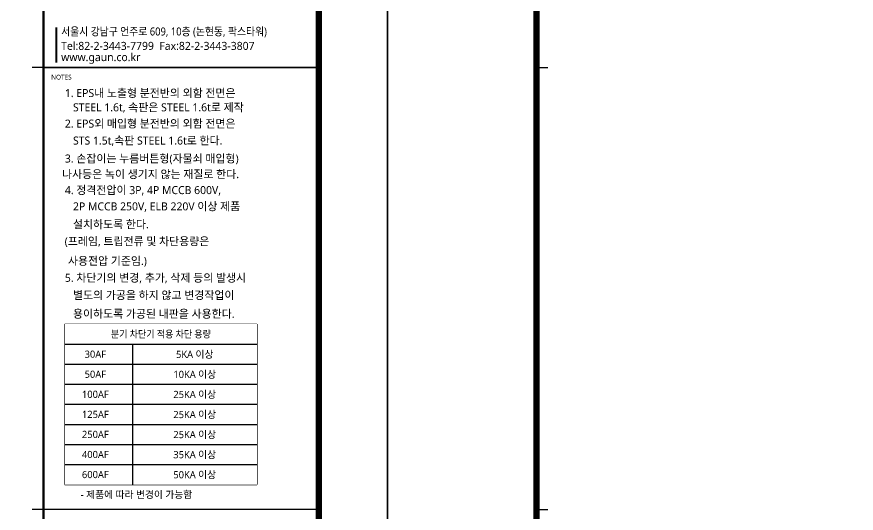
# Model space of a CAD drawing. Header units: millimetres. Extents: x 0 to 1009200, y -237600 to 28708.
# Drawn here: x 649631 to 702074, y -59624 to -28634 of the extents above; entities that cross this region are included whole.
import ezdxf
from ezdxf.enums import TextEntityAlignment as Align

# ---------------------------------------------------------------- set-up
doc = ezdxf.new("R2010")
doc.units = ezdxf.units.MM
doc.header["$LTSCALE"] = 1000
for name, color, linetype in [('A-TITLE', 3, 'Continuous'), ('arch', 8, 'Continuous'), ('S', 4, 'Continuous'), ('SYM', 3, 'Continuous'), ('XR-SHEET-SHT', 5, 'Continuous')]:
    doc.layers.add(name, color=color, linetype=linetype)
doc.layers.add('XR-SHEET-TEMP', color=171, linetype='Continuous', plot=False)
doc.styles.add('GHS', font='malgun.ttf')
doc.styles.add('XR-SHEET$0$XREF-Form$0$맑은고딕', font='malgun.ttf')

# ---------------------------------------------------------------- blocks, each defined once
blk = doc.blocks.new('XR-FORM-EE', base_point=(461, 408))
at = {"layer": 'XR-SHEET-SHT', "color": 5}
blk.add_line((163900, 59400), (146700, 59400), dxfattribs=at)
blk.add_lwpolyline([(0, 118800), (168200, 118800), (168200, 0), (0, 0)], close=True, dxfattribs=at)
at = {"layer": 'XR-SHEET-SHT', "color": 5, "const_width": 400}
blk.add_lwpolyline([(9300, 114600), (163900, 114600), (163900, 4200), (9300, 4200)], close=True, dxfattribs=at)
at = {"layer": 'XR-SHEET-SHT', "color": 5}
for points, const_width in [([(146700, 114600), (146700, 4200)], 160), ([(146700, 87000), (163900, 87000)], 114)]:
    blk.add_lwpolyline(points, dxfattribs=dict(at, const_width=const_width))
at = {"layer": 'XR-SHEET-SHT', "color": 7, "const_width": 140}
blk.add_lwpolyline([(147500, 89500), (147500, 87300)], dxfattribs=at)
at = {"layer": 'XR-SHEET-TEMP'}
for p, q in [((9300, 87000), (10000, 87000)), ((146700, 87000), (146000, 87000)), ((9300, 59400), (10000, 59400)), ((146700, 59400), (146000, 59400))]:
    blk.add_line(p, q, dxfattribs=at)
at = {"layer": 'XR-SHEET-SHT', "color": 7, "style": 'XR-SHEET$0$XREF-Form$0$맑은고딕', "width": 0.9}
blk.add_text('서울시 강남구 언주로 609, 10층 (논현동, 팍스타워)', height=500, dxfattribs=at).set_placement((147800, 89250), align=Align.MIDDLE_LEFT)
at = {"layer": 'XR-SHEET-SHT', "color": 7, "style": 'XR-SHEET$0$XREF-Form$0$맑은고딕'}
for s, height, p in [('Tel:82-2-3443-7799  Fax:82-2-3443-3807', 500, (147800, 88350)), ('www.gaun.co.kr', 500, (147800, 87650)), ('NOTES', 300, (147180, 86400))]:
    blk.add_text(s, height=height, dxfattribs=at).set_placement(p, align=Align.MIDDLE_LEFT)
blk = doc.blocks.new('zw$89EB')
at = {"layer": 'SYM', "color": 6}
for p, q in [((-72.45, 0), (0, 0)), ((-72.45, 0), (0, 0)), ((-72.45, 0), (-72.45, -60.48)), ((0, 0), (0, -60.48)), ((-72.45, -60.48), (0, -60.48))]:
    blk.add_line(p, q, dxfattribs=at)
at = {"layer": 'SYM', "style": 'GHS'}
blk.add_text('   - 제품에 따라 변경이 가능함', height=2.7, dxfattribs=at).set_placement((-46.8, -64.17), align=Align.MIDDLE)
blk.add_wipeout([(-72.45, 0), (0, 0), (0, -60.48), (-72.45, -60.48)]).dxf.layer = 'SYM'
at = {"layer": 'SYM', "color": 6}
for p, q in [((-72.45, -7.56), (0, -7.56)), ((-46.93, -7.56), (-46.93, -60.48)), ((-72.45, -15.12), (0, -15.12)), ((-72.45, -22.68), (0, -22.68)), ((-72.45, -30.24), (0, -30.24)), ((-72.45, -37.8), (0, -37.8)), ((-72.45, -45.36), (0, -45.36)), ((-72.45, -52.92), (0, -52.92))]:
    blk.add_line(p, q, dxfattribs=at)
at = {"layer": 'S', "style": 'GHS', "width": 0.9}
blk.add_text('분기 차단기 적용 차단 용량', height=2.7, dxfattribs=at).set_placement((-36.22, -3.78), align=Align.MIDDLE_CENTER)
at = {"layer": 'SYM', "style": 'GHS'}
for s, p in [('30AF', (-60.95, -11.34)), ('5KA 이상', (-23.47, -11.34)), ('50AF', (-60.95, -18.9)), ('10KA 이상', (-23.47, -18.9)), ('100AF', (-60.95, -26.46)), ('25KA 이상', (-23.47, -26.46)), ('125AF', (-60.95, -34.02)), ('25KA 이상', (-23.47, -34.02)), ('250AF', (-60.95, -41.58)), ('25KA 이상', (-23.47, -41.58)), ('35KA 이상', (-23.47, -49.14)), ('400AF', (-60.95, -49.14)), ('600AF', (-60.95, -56.7)), ('50KA 이상', (-23.47, -56.7))]:
    blk.add_text(s, height=2.7, dxfattribs=at).set_placement(p, align=Align.MIDDLE)

msp = doc.modelspace()

# ---------------------------------------------------------------- block references
at = {"layer": 'arch'}
for p in [(505061, -118392), (673261, -118392)]:
    msp.add_blockref('XR-FORM-EE', p, dxfattribs=at)

# ---------------------------------------------------------------- texts
at = {"layer": 'A-TITLE', "style": 'GHS'}
for s, p in [('1. EPS내 노출형 분전반의 외함 전면은', (652634, -33393)), ('   STEEL 1.6t, 속판은 STEEL 1.6t로 제작', (652634, -34285)), ('2. EPS외 매입형 분전반의 외함 전면은', (652634, -35302)), ('   STS 1.5t,속판 STEEL 1.6t로 한다.', (652634, -36360)), ('3. 손잡이는 누름버튼형(자물쇠 매입형)', (652634, -37482)), ('   나사등은 녹이 생기지 않는 재질로 한다.', (651949, -38457)), ('4. 정격전압이 3P, 4P MCCB 600V,', (652634, -39453)), ('   2P MCCB 250V, ELB 220V 이상 제품 ', (652634, -40470)), ('   설치하도록 한다.', (652634, -41591)), ('   (프레임, 트립전류 및 차단용량은', (652116, -42649)), ('사용전압 기준임.)', (652827, -43875)), ('5. 차단기의 변경, 추가, 삭제 등의 발생시', (652634, -44928)), ('   별도의 가공을 하지 않고 변경작업이', (652634, -46011)), ('   용이하도록 가공된 내판을 사용한다.', (652634, -47177))]:
    msp.add_text(s, height=500, dxfattribs=at).set_placement(p, align=Align.MIDDLE_LEFT)

# ---------------------------------------------------------------- next in the draw order: block references
at = {"layer": 'SYM', "color": 6, "ltscale": 0.5, "xscale": 165.6848362347557, "yscale": 165.6848362347557, "zscale": 165.6848362347557}
msp.add_blockref('zw$89EB', (664637, -47816), dxfattribs=at)

doc.saveas('drawing.dxf')
